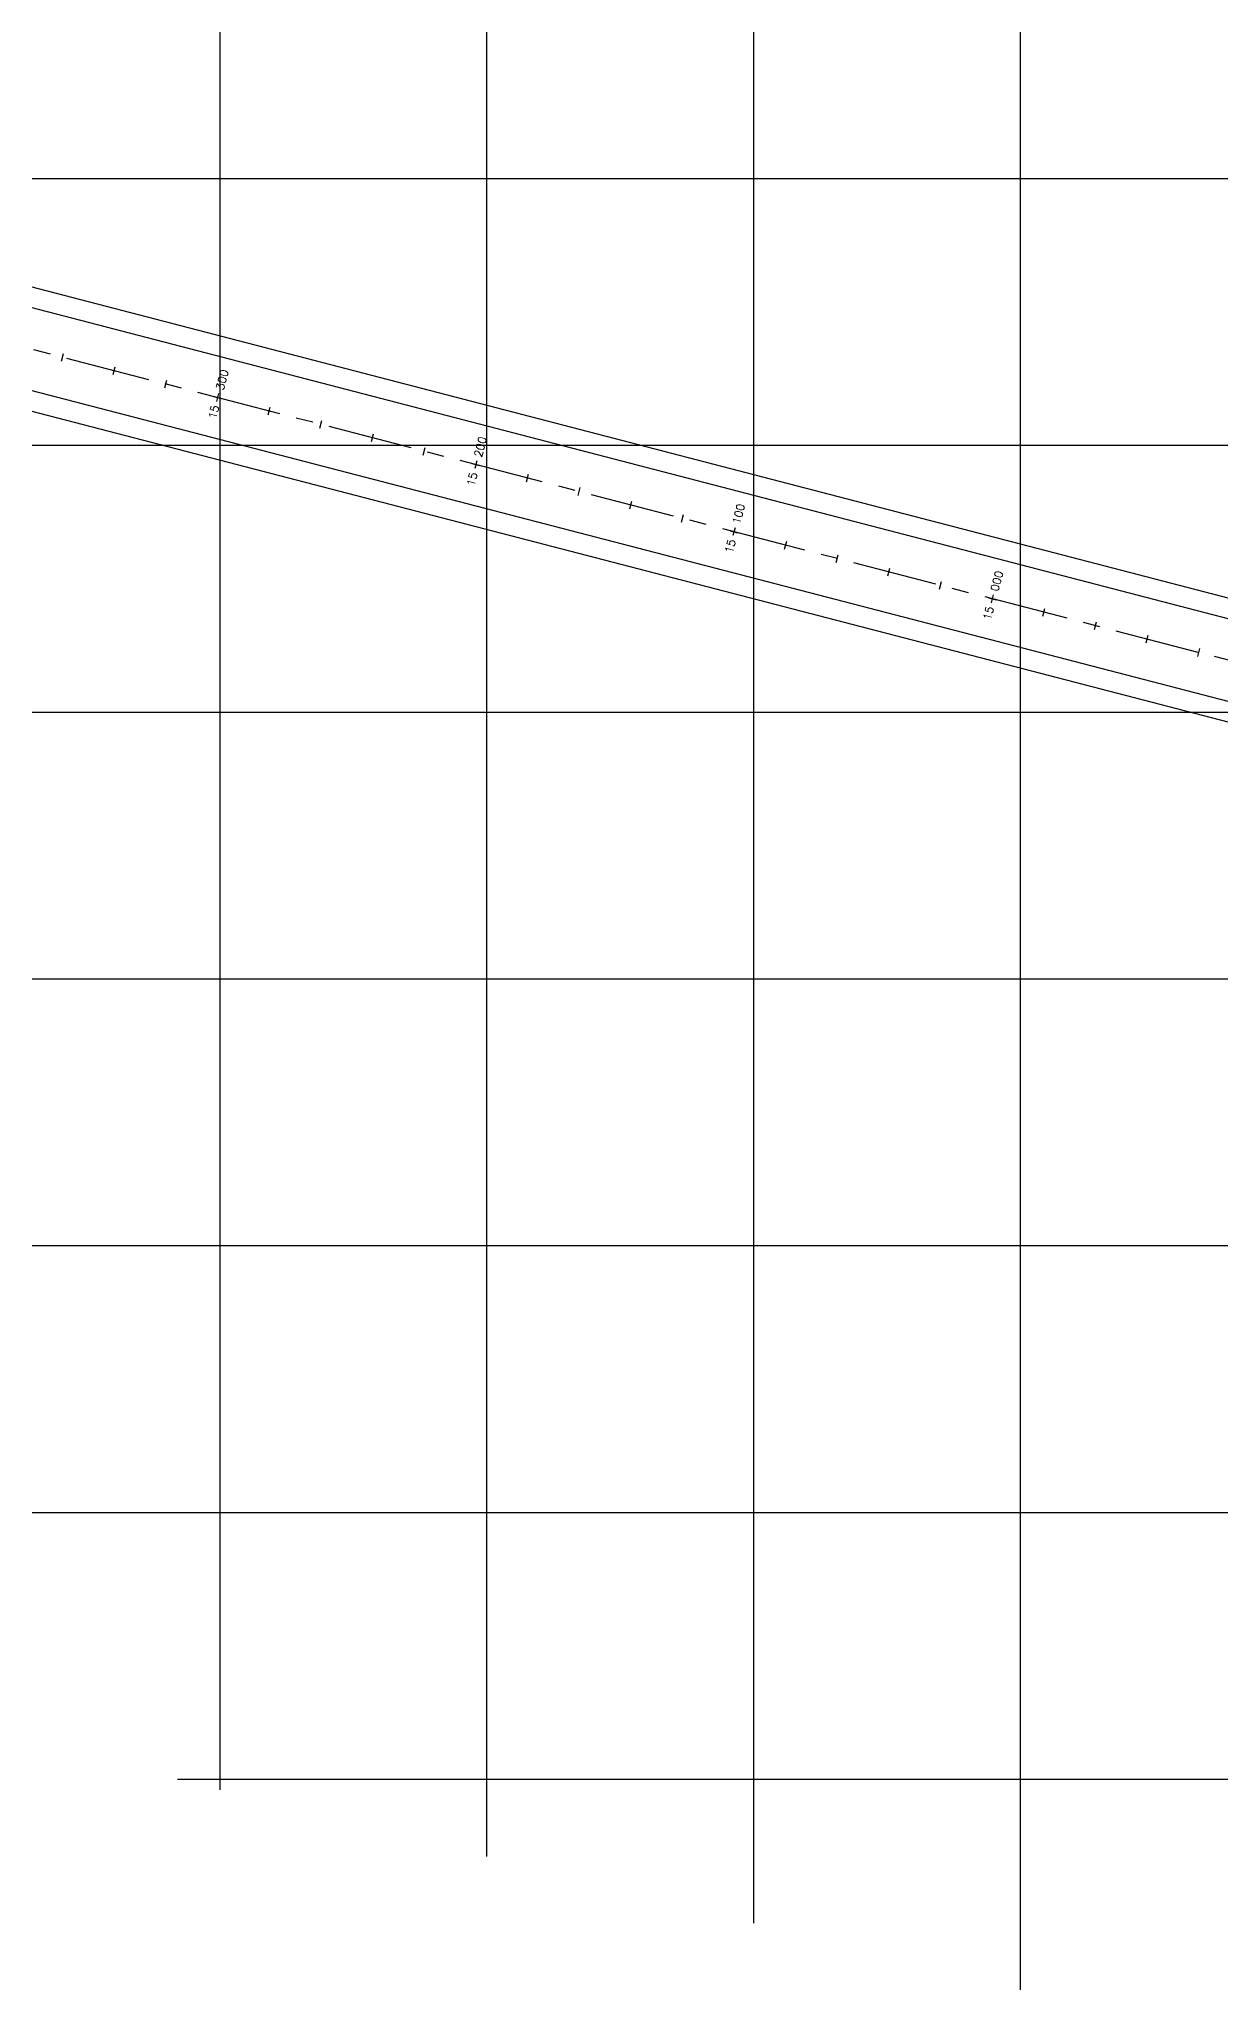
# Model space of a CAD drawing. Extents: x 271592 to 276472, y 5017148 to 5019400.
# Drawn here: x 274732 to 275175, y 5017421 to 5018152 of the extents above; entities that cross this region are included whole.
import ezdxf
from ezdxf.enums import TextEntityAlignment as Align

# ---------------------------------------------------------------- set-up
doc = ezdxf.new("R2010")
doc.units = 0
doc.header["$LTSCALE"] = 25.4
doc.header["$MEASUREMENT"] = 0
doc.linetypes.add('CENTER', pattern=[2, 1.25, -0.25, 0.25, -0.25])
doc.layers.get('0').update_dxf_attribs({"linetype": 'CONTINUOUS'})
for name, color, linetype in [('CL', 1, 'CENTER'), ('EP', 6, 'CONTINUOUS'), ('GRID', 15, 'CONTINUOUS'), ('STA_LBL', 4, 'CONTINUOUS')]:
    doc.layers.add(name, color=color, linetype=linetype)
doc.styles.add('3MM', font='simplex.shx', dxfattribs={"height": 3})

# ---------------------------------------------------------------- blocks, each defined once
blk = doc.blocks.new('STA_TIC')
blk.add_line((0, -0.04165), (0, 0.04165))
blk = doc.blocks.new('STALBL')
for p, q in [((0.042, 0), (-0.042, 0)), ((0, 0.042), (0, -0.041))]:
    blk.add_line(p, q)
blk.add_attdef('STAMAN', text='', height=0.0833).set_placement((-0.08, 0), align=Align.MIDDLE_RIGHT)
blk.add_attdef('STAPRE', text='', height=0.0833).set_placement((0.08, 0), align=Align.MIDDLE_LEFT)

msp = doc.modelspace()

# ---------------------------------------------------------------- linework, layer by layer
at = {"layer": 'CL'}
msp.add_line((275461.6, 5017845.72), (274335.79, 5018138.26), dxfattribs=at)
at = {"layer": 'EP'}
for p, q in [((275467.26, 5017867.5), (274425.84, 5018138.11)), ((275465.38, 5017860.24), (274417.64, 5018132.49)), ((275457.83, 5017831.21), (274386.73, 5018109.53)), ((275455.95, 5017823.95), (274379.43, 5018103.68))]:
    msp.add_line(p, q, dxfattribs=at)
at = {"layer": 'GRID'}
for p, q in [((274800, 5017496), (274800, 5018674.6)), ((274900, 5017471), (274900, 5018649.6)), ((275000, 5017446), (275000, 5018624.6)), ((275100, 5017421), (275100, 5018599.6)), ((272384, 5018100), (276371.61, 5018100)), ((272784, 5018000), (276349.84, 5018000)), ((273184, 5017900), (276391.77, 5017900)), ((273584, 5017800), (276412.84, 5017800)), ((273984, 5017700), (276398.13, 5017700)), ((274384, 5017600), (276383.42, 5017600)), ((274784, 5017500), (276368.7, 5017500))]:
    msp.add_line(p, q, dxfattribs=at)

# ---------------------------------------------------------------- block references
at = {"layer": 'STA_LBL', "xscale": 36.014405762304925, "yscale": 36.014405762304925, "zscale": 36.014405762304925, "rotation": 345.43389886916077}
for p in [(274740.97, 5018032.98), (274760.33, 5018027.95), (274779.69, 5018022.92), (274818.4, 5018012.86), (274837.76, 5018007.83), (274857.11, 5018002.8), (274876.47, 5017997.77), (274915.19, 5017987.71), (274934.54, 5017982.68), (274953.9, 5017977.65), (274973.26, 5017972.62), (275011.97, 5017962.56), (275031.33, 5017957.53), (275050.69, 5017952.5), (275070.04, 5017947.47), (275108.76, 5017937.41), (275128.11, 5017932.38), (275147.47, 5017927.35), (275166.83, 5017922.32)]:
    msp.add_blockref('STA_TIC', p, dxfattribs=at)
at = {"layer": 'STA_LBL'}
ref = msp.add_blockref('STALBL', (274799.04, 5018017.89), dxfattribs=dict(at, xscale=36.014405762304925, yscale=36.014405762304925, zscale=36.014405762304925, rotation=75.43389886916074))
ref.add_attrib('STAMAN', '15', dxfattribs={"height": 3, "rotation": 75.4339, "style": '3MM'}).set_placement((274799.73, 5018014.58), align=Align.RIGHT)
ref.add_attrib('STAPRE', '300', (274801.26, 5018020.44), dxfattribs={"height": 3, "rotation": 75.4339, "style": '3MM'})
ref = msp.add_blockref('STALBL', (274895.83, 5017992.74), dxfattribs=dict(at, xscale=36.014405762304925, yscale=36.014405762304925, zscale=36.014405762304925, rotation=75.43389886916074))
ref.add_attrib('STAMAN', '15', dxfattribs={"height": 3, "rotation": 75.4339, "style": '3MM'}).set_placement((274896.52, 5017989.43), align=Align.RIGHT)
ref.add_attrib('STAPRE', '200', (274898.04, 5017995.29), dxfattribs={"height": 3, "rotation": 75.4339, "style": '3MM'})
ref = msp.add_blockref('STALBL', (274992.61, 5017967.59), dxfattribs=dict(at, xscale=36.014405762304925, yscale=36.014405762304925, zscale=36.014405762304925, rotation=75.43389886916074))
ref.add_attrib('STAMAN', '15', dxfattribs={"height": 3, "rotation": 75.4339, "style": '3MM'}).set_placement((274993.3, 5017964.28), align=Align.RIGHT)
ref.add_attrib('STAPRE', '100', (274994.83, 5017970.14), dxfattribs={"height": 3, "rotation": 75.4339, "style": '3MM'})
ref = msp.add_blockref('STALBL', (275089.4, 5017942.44), dxfattribs=dict(at, xscale=36.014405762304925, yscale=36.014405762304925, zscale=36.014405762304925, rotation=75.43389886916074))
ref.add_attrib('STAMAN', '15', dxfattribs={"height": 3, "rotation": 75.4339, "style": '3MM'}).set_placement((275090.09, 5017939.13), align=Align.RIGHT)
ref.add_attrib('STAPRE', '000', (275091.61, 5017944.99), dxfattribs={"height": 3, "rotation": 75.4339, "style": '3MM'})

doc.saveas('drawing.dxf')
